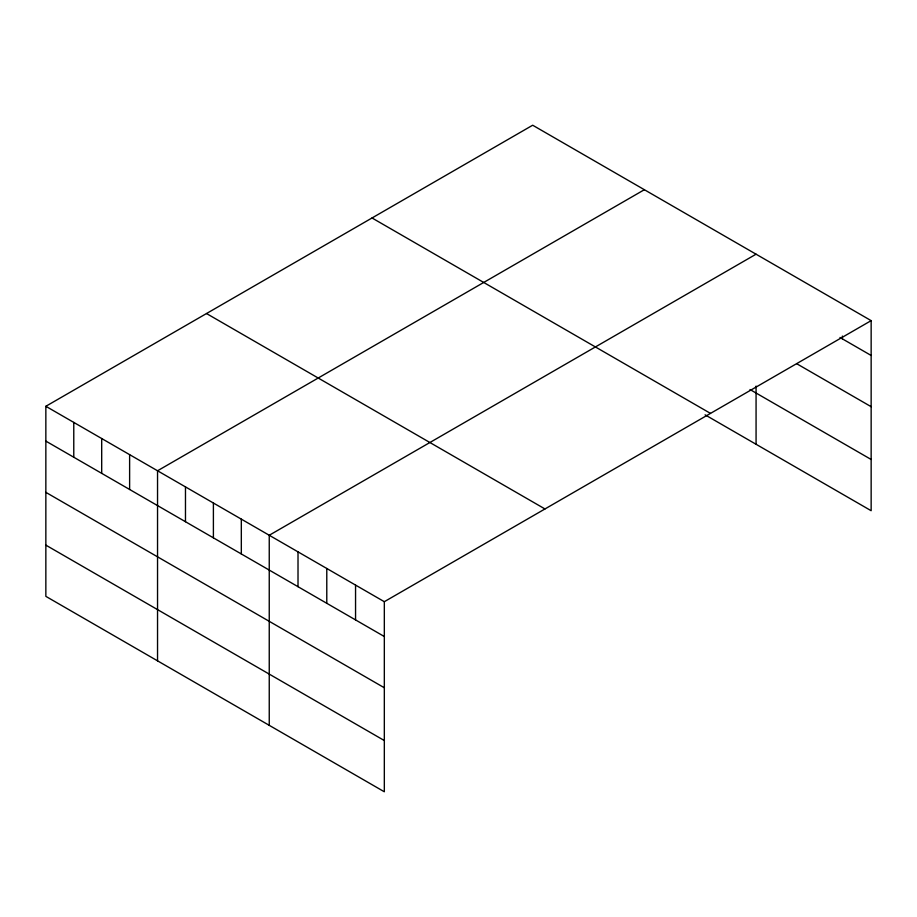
<?xml version="1.0" encoding="UTF-8"?>
<svg xmlns="http://www.w3.org/2000/svg" width="917" height="917" viewBox="0 0 917 917"><rect width="100%" height="100%" fill="white"/><g stroke="black" fill="none" stroke-linecap="round" stroke-linejoin="round"><path stroke-width="1.38" d="M871.15 320.641L384.326 601.701L384.326 791.772L45.85 596.359L45.85 406.288L532.674 125.228L871.15 320.641L871.15 510.712L705.081 414.828M644.376 189.704L157.541 470.776L157.541 660.848M756.067 254.192L269.243 535.264L269.243 725.336M839.983 337.467L871.15 355.464M796.827 363.785L871.15 406.69M750.003 389.53L871.15 459.474M372.027 217.971L710.492 413.395M206.508 313.534L544.973 508.958M45.85 406.288L384.326 601.701M45.85 441.111L384.326 636.524M45.85 492.349L384.326 687.761M45.85 545.134L384.326 740.546M842.379 336.069L842.379 338.854M756.067 386.091L756.067 444.264M355.555 585.092L355.555 619.915M326.784 568.483L326.784 603.306M298.014 551.874L298.014 586.697M241.32 519.148L241.32 553.971M213.397 503.02L213.397 537.843M185.475 486.904L185.475 521.727M129.618 454.66L129.618 489.483M101.695 438.532L101.695 473.355M73.773 422.416L73.773 457.239"/></g></svg>
